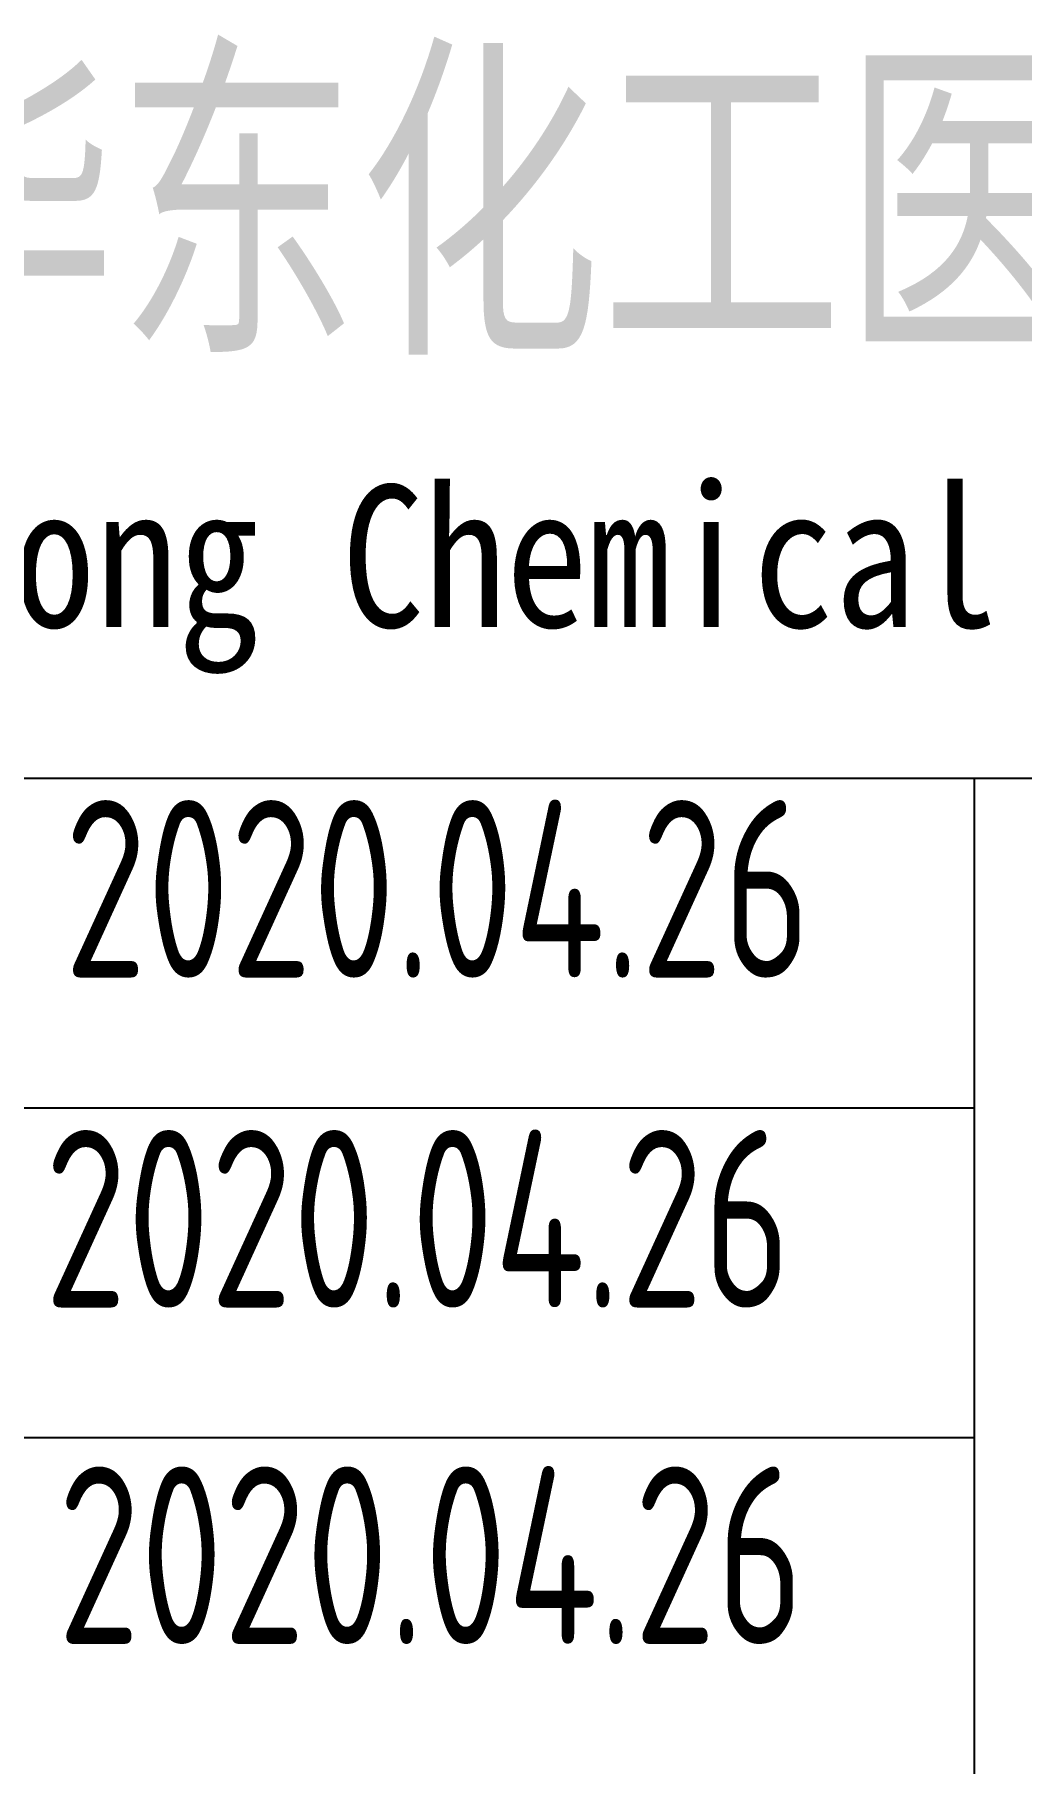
# Model space of a CAD drawing. Extents: x 5211311 to 5622788, y -441754 to -251897.
# Drawn here: x 5401247 to 5403193, y -421207 to -417797 of the extents above; entities that cross this region are included whole.
import ezdxf
from ezdxf.enums import TextEntityAlignment as Align

# ---------------------------------------------------------------- set-up
doc = ezdxf.new("R2010")
doc.units = 0
doc.header["$LTSCALE"] = 1000
doc.header["$MEASUREMENT"] = 0
doc.layers.get('0').update_dxf_attribs({"linetype": 'CONTINUOUS'})
doc.styles.add('ECEC_TQ_S', font='')
doc.styles.add('sceie', font='sceie.shx', dxfattribs={"width": 0.7, "bigfont": 'sceic.shx'})
doc.styles.get('ECEC_TQ_S').set_extended_font_data('SimSun')

# ---------------------------------------------------------------- blocks, each defined once
blk = doc.blocks.new('签名')
at = {"style": 'sceie', "width": 0.8}
for p in [(5486670.1, -514111), (5486631, -514761.6), (5486657.1, -515425.2), (5486696.1, -516075.8), (5486709.1, -516674.4)]:
    blk.add_attdef('2020.4.26', text='', height=350, dxfattribs=at).set_placement(p, align=Align.MIDDLE)

msp = doc.modelspace()

# ---------------------------------------------------------------- linework, layer by layer
for p, q in [((5397600.7, -419264), (5415600.7, -419264)), ((5403100.7, -422514), (5403100.7, -419264)), ((5397600.7, -419914), (5403100.7, -419914)), ((5397600.7, -420564), (5403100.7, -420564))]:
    msp.add_line(p, q)

# ---------------------------------------------------------------- block references
at = {"color": 0}
ref = msp.add_blockref('签名', (-84628.4, 94629.5), dxfattribs=at)
ref.add_attrib('2020.4.26', '2020.04.26', dxfattribs={"height": 350, "style": 'sceie', "width": 0.8}).set_placement((5402028.6, -420795.7), align=Align.MIDDLE)
ref.add_attrib('2020.4.26', '2020.04.26', dxfattribs={"height": 350, "style": 'sceie', "width": 0.8}).set_placement((5402002.6, -420132.1), align=Align.MIDDLE)
ref.add_attrib('2020.4.26', '2020.04.26', dxfattribs={"height": 350, "style": 'sceie', "width": 0.8}).set_placement((5402041.7, -419481.4), align=Align.MIDDLE)

# ---------------------------------------------------------------- texts
at = {"style": 'ECEC_TQ_S'}
for s, height, width, p in [('安徽华东化工医药工程有限责任公司', 500, 0.7, (5403795.6, -418114)), ('安徽华东化工医药工程有限责任公司', 500, 0.7, (5403795.6, -418114)), ('Anhui Huadong Chemical & Medical Engineering Co.,Ltd', 280, 0.85, (5403795.6, -418864)), ('Anhui Huadong Chemical & Medical Engineering Co.,Ltd', 280, 0.85, (5403795.6, -418864))]:
    msp.add_text(s, height=height, dxfattribs=dict(at, width=width)).set_placement(p, align=Align.MIDDLE)

doc.saveas('drawing.dxf')
